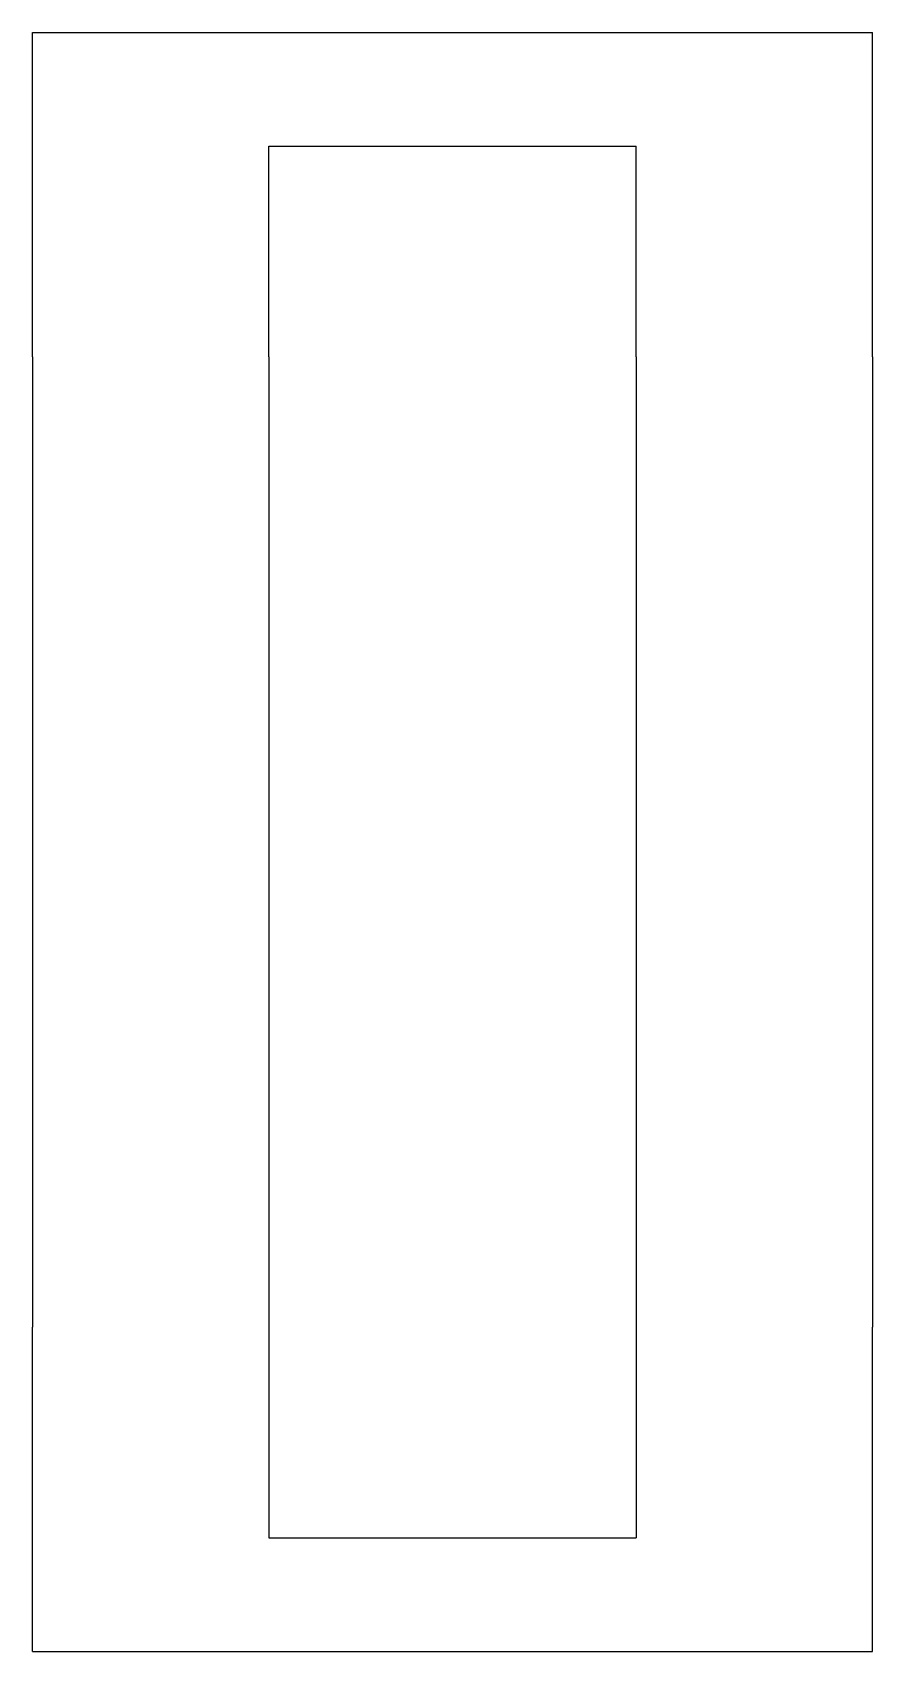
# Model space of a CAD drawing. Header units: metres. Extents: x -8 to 8, y -15.4 to 15.4.
import ezdxf

# ---------------------------------------------------------------- set-up
doc = ezdxf.new("R2010")
doc.units = ezdxf.units.M

msp = doc.modelspace()

# ---------------------------------------------------------------- linework, layer by layer
for points in [[(-8, 15.421), (-7.68, 15.421), (-7.36, 15.421), (-7.04, 15.421), (-6.72, 15.421), (-6.4, 15.421), (-6.08, 15.421), (-5.76, 15.421), (-5.44, 15.421), (-5.12, 15.421), (-4.8, 15.421), (-4.48, 15.421), (-4.16, 15.421), (-3.84, 15.421), (-3.52, 15.421), (-3.2, 15.421), (-2.88, 15.421), (-2.56, 15.421), (-2.24, 15.421), (-1.92, 15.421), (-1.6, 15.421), (-1.28, 15.421), (-0.96, 15.421), (-0.64, 15.421), (-0.32, 15.421), (0, 15.421), (0.32, 15.421), (0.64, 15.421), (0.96, 15.421), (1.28, 15.421), (1.6, 15.421), (1.92, 15.421), (2.24, 15.421), (2.56, 15.421), (2.88, 15.421), (3.2, 15.421), (3.52, 15.421), (3.84, 15.421), (4.16, 15.421), (4.48, 15.421), (4.8, 15.421), (5.12, 15.421), (5.44, 15.421), (5.76, 15.421), (6.08, 15.421), (6.4, 15.421), (6.72, 15.421), (7.04, 15.421), (7.36, 15.421), (7.68, 15.421), (8, 15.421)], [(-8, 9.239), (-8, 9.362), (-8, 9.486), (-8, 9.61), (-8, 9.733), (-8, 9.857), (-8, 9.981), (-8, 10.104), (-8, 10.228), (-8, 10.352), (-8, 10.475), (-8, 10.599), (-8, 10.723), (-8, 10.846), (-8, 10.97), (-8, 11.094), (-8, 11.217), (-8, 11.341), (-8, 11.464), (-8, 11.588), (-8, 11.712), (-8, 11.835), (-8, 11.959), (-8, 12.083), (-8, 12.206), (-8, 12.33), (-8, 12.454), (-8, 12.577), (-8, 12.701), (-8, 12.825), (-8, 12.948), (-8, 13.072), (-8, 13.196), (-8, 13.319), (-8, 13.443), (-8, 13.567), (-8, 13.69), (-8, 13.814), (-8, 13.937), (-8, 14.061), (-8, 14.185), (-8, 14.308), (-8, 14.432), (-8, 14.556), (-8, 14.679), (-8, 14.803), (-8, 14.927), (-8, 15.05), (-8, 15.174), (-8, 15.298), (-8, 15.421)], [(8, 9.239), (8, 9.362), (8, 9.486), (8, 9.61), (8, 9.733), (8, 9.857), (8, 9.981), (8, 10.104), (8, 10.228), (8, 10.352), (8, 10.475), (8, 10.599), (8, 10.723), (8, 10.846), (8, 10.97), (8, 11.094), (8, 11.217), (8, 11.341), (8, 11.464), (8, 11.588), (8, 11.712), (8, 11.835), (8, 11.959), (8, 12.083), (8, 12.206), (8, 12.33), (8, 12.454), (8, 12.577), (8, 12.701), (8, 12.825), (8, 12.948), (8, 13.072), (8, 13.196), (8, 13.319), (8, 13.443), (8, 13.567), (8, 13.69), (8, 13.814), (8, 13.937), (8, 14.061), (8, 14.185), (8, 14.308), (8, 14.432), (8, 14.556), (8, 14.679), (8, 14.803), (8, 14.927), (8, 15.05), (8, 15.174), (8, 15.298), (8, 15.421)], [(-3.5, 9.239), (-3.5, 9.319), (-3.5, 9.4), (-3.5, 9.48), (-3.5, 9.56), (-3.5, 9.641), (-3.5, 9.721), (-3.5, 9.801), (-3.5, 9.882), (-3.5, 9.962), (-3.5, 10.042), (-3.5, 10.123), (-3.5, 10.203), (-3.5, 10.284), (-3.5, 10.364), (-3.5, 10.444), (-3.5, 10.525), (-3.5, 10.605), (-3.5, 10.685), (-3.5, 10.766), (-3.5, 10.846), (-3.5, 10.926), (-3.5, 11.007), (-3.5, 11.087), (-3.5, 11.168), (-3.5, 11.248), (-3.5, 11.328), (-3.5, 11.409), (-3.5, 11.489), (-3.5, 11.569), (-3.5, 11.65), (-3.5, 11.73), (-3.5, 11.81), (-3.5, 11.891), (-3.5, 11.971), (-3.5, 12.052), (-3.5, 12.132), (-3.5, 12.212), (-3.5, 12.293), (-3.5, 12.373), (-3.5, 12.453), (-3.5, 12.534), (-3.5, 12.614), (-3.5, 12.694), (-3.5, 12.775), (-3.5, 12.855), (-3.5, 12.936), (-3.5, 13.016), (-3.5, 13.096), (-3.5, 13.177), (-3.5, 13.257)], [(-3.5, 13.257), (-3.36, 13.257), (-3.22, 13.257), (-3.08, 13.257), (-2.94, 13.257), (-2.8, 13.257), (-2.66, 13.257), (-2.52, 13.257), (-2.38, 13.257), (-2.24, 13.257), (-2.1, 13.257), (-1.96, 13.257), (-1.82, 13.257), (-1.68, 13.257), (-1.54, 13.257), (-1.4, 13.257), (-1.26, 13.257), (-1.12, 13.257), (-0.98, 13.257), (-0.84, 13.257), (-0.7, 13.257), (-0.56, 13.257), (-0.42, 13.257), (-0.28, 13.257), (-0.14, 13.257), (0, 13.257), (0.14, 13.257), (0.28, 13.257), (0.42, 13.257), (0.56, 13.257), (0.7, 13.257), (0.84, 13.257), (0.98, 13.257), (1.12, 13.257), (1.26, 13.257), (1.4, 13.257), (1.54, 13.257), (1.68, 13.257), (1.82, 13.257), (1.96, 13.257), (2.1, 13.257), (2.24, 13.257), (2.38, 13.257), (2.52, 13.257), (2.66, 13.257), (2.8, 13.257), (2.94, 13.257), (3.08, 13.257), (3.22, 13.257), (3.36, 13.257), (3.5, 13.257)], [(3.5, 9.239), (3.5, 9.319), (3.5, 9.4), (3.5, 9.48), (3.5, 9.56), (3.5, 9.641), (3.5, 9.721), (3.5, 9.801), (3.5, 9.882), (3.5, 9.962), (3.5, 10.042), (3.5, 10.123), (3.5, 10.203), (3.5, 10.284), (3.5, 10.364), (3.5, 10.444), (3.5, 10.525), (3.5, 10.605), (3.5, 10.685), (3.5, 10.766), (3.5, 10.846), (3.5, 10.926), (3.5, 11.007), (3.5, 11.087), (3.5, 11.168), (3.5, 11.248), (3.5, 11.328), (3.5, 11.409), (3.5, 11.489), (3.5, 11.569), (3.5, 11.65), (3.5, 11.73), (3.5, 11.81), (3.5, 11.891), (3.5, 11.971), (3.5, 12.052), (3.5, 12.132), (3.5, 12.212), (3.5, 12.293), (3.5, 12.373), (3.5, 12.453), (3.5, 12.534), (3.5, 12.614), (3.5, 12.694), (3.5, 12.775), (3.5, 12.855), (3.5, 12.936), (3.5, 13.016), (3.5, 13.096), (3.5, 13.177), (3.5, 13.257)], [(-8, 9.239), (-8, 9.023), (-8, 8.807), (-8, 8.591), (-8, 8.346), (-8, 8.063), (-8, 7.78), (-8, 7.497), (-8, 7.163), (-8, 6.821), (-8, 6.479), (-8, 6.123), (-8, 5.732), (-8, 5.34), (-8, 4.949), (-8, 4.53), (-8, 4.101), (-8, 3.671), (-8, 3.238), (-8, 2.782), (-8, 2.326), (-8, 1.87), (-8, 1.407), (-8, 0.938), (-8, 0.469), (-8, 0), (-8, -0.469), (-8, -0.938), (-8, -1.407), (-8, -1.87), (-8, -2.326), (-8, -2.782), (-8, -3.238), (-8, -3.671), (-8, -4.101), (-8, -4.53), (-8, -4.949), (-8, -5.34), (-8, -5.732), (-8, -6.123), (-8, -6.479), (-8, -6.821), (-8, -7.163), (-8, -7.497), (-8, -7.78), (-8, -8.063), (-8, -8.346), (-8, -8.591), (-8, -8.807), (-8, -9.023), (-8, -9.239)], [(-3.5, 9.239), (-3.5, 9.023), (-3.5, 8.807), (-3.5, 8.591), (-3.5, 8.346), (-3.5, 8.063), (-3.5, 7.78), (-3.5, 7.497), (-3.5, 7.163), (-3.5, 6.821), (-3.5, 6.479), (-3.5, 6.123), (-3.5, 5.732), (-3.5, 5.34), (-3.5, 4.949), (-3.5, 4.53), (-3.5, 4.101), (-3.5, 3.671), (-3.5, 3.238), (-3.5, 2.782), (-3.5, 2.326), (-3.5, 1.87), (-3.5, 1.407), (-3.5, 0.938), (-3.5, 0.469), (-3.5, 0), (-3.5, -0.469), (-3.5, -0.938), (-3.5, -1.407), (-3.5, -1.87), (-3.5, -2.326), (-3.5, -2.782), (-3.5, -3.238), (-3.5, -3.671), (-3.5, -4.101), (-3.5, -4.53), (-3.5, -4.949), (-3.5, -5.34), (-3.5, -5.732), (-3.5, -6.123), (-3.5, -6.479), (-3.5, -6.821), (-3.5, -7.163), (-3.5, -7.497), (-3.5, -7.78), (-3.5, -8.063), (-3.5, -8.346), (-3.5, -8.591), (-3.5, -8.807), (-3.5, -9.023), (-3.5, -9.239)], [(3.5, 9.239), (3.5, 9.023), (3.5, 8.807), (3.5, 8.591), (3.5, 8.346), (3.5, 8.063), (3.5, 7.78), (3.5, 7.497), (3.5, 7.163), (3.5, 6.821), (3.5, 6.479), (3.5, 6.123), (3.5, 5.732), (3.5, 5.34), (3.5, 4.949), (3.5, 4.53), (3.5, 4.101), (3.5, 3.671), (3.5, 3.238), (3.5, 2.782), (3.5, 2.326), (3.5, 1.87), (3.5, 1.407), (3.5, 0.938), (3.5, 0.469), (3.5, 0), (3.5, -0.469), (3.5, -0.938), (3.5, -1.407), (3.5, -1.87), (3.5, -2.326), (3.5, -2.782), (3.5, -3.238), (3.5, -3.671), (3.5, -4.101), (3.5, -4.53), (3.5, -4.949), (3.5, -5.34), (3.5, -5.732), (3.5, -6.123), (3.5, -6.479), (3.5, -6.821), (3.5, -7.163), (3.5, -7.497), (3.5, -7.78), (3.5, -8.063), (3.5, -8.346), (3.5, -8.591), (3.5, -8.807), (3.5, -9.023), (3.5, -9.239)], [(8, 9.239), (8, 9.023), (8, 8.807), (8, 8.591), (8, 8.346), (8, 8.063), (8, 7.78), (8, 7.497), (8, 7.163), (8, 6.821), (8, 6.479), (8, 6.123), (8, 5.732), (8, 5.34), (8, 4.949), (8, 4.53), (8, 4.101), (8, 3.671), (8, 3.238), (8, 2.782), (8, 2.326), (8, 1.87), (8, 1.407), (8, 0.938), (8, 0.469), (8, 0), (8, -0.469), (8, -0.938), (8, -1.407), (8, -1.87), (8, -2.326), (8, -2.782), (8, -3.238), (8, -3.671), (8, -4.101), (8, -4.53), (8, -4.949), (8, -5.34), (8, -5.732), (8, -6.123), (8, -6.479), (8, -6.821), (8, -7.163), (8, -7.497), (8, -7.78), (8, -8.063), (8, -8.346), (8, -8.591), (8, -8.807), (8, -9.023), (8, -9.239)], [(-8, -15.421), (-8, -15.298), (-8, -15.174), (-8, -15.05), (-8, -14.927), (-8, -14.803), (-8, -14.679), (-8, -14.556), (-8, -14.432), (-8, -14.308), (-8, -14.185), (-8, -14.061), (-8, -13.937), (-8, -13.814), (-8, -13.69), (-8, -13.567), (-8, -13.443), (-8, -13.319), (-8, -13.196), (-8, -13.072), (-8, -12.948), (-8, -12.825), (-8, -12.701), (-8, -12.577), (-8, -12.454), (-8, -12.33), (-8, -12.206), (-8, -12.083), (-8, -11.959), (-8, -11.835), (-8, -11.712), (-8, -11.588), (-8, -11.464), (-8, -11.341), (-8, -11.217), (-8, -11.094), (-8, -10.97), (-8, -10.846), (-8, -10.723), (-8, -10.599), (-8, -10.475), (-8, -10.352), (-8, -10.228), (-8, -10.104), (-8, -9.981), (-8, -9.857), (-8, -9.733), (-8, -9.61), (-8, -9.486), (-8, -9.362), (-8, -9.239)], [(-3.5, -9.239), (-3.5, -9.319), (-3.5, -9.4), (-3.5, -9.48), (-3.5, -9.56), (-3.5, -9.641), (-3.5, -9.721), (-3.5, -9.801), (-3.5, -9.882), (-3.5, -9.962), (-3.5, -10.042), (-3.5, -10.123), (-3.5, -10.203), (-3.5, -10.284), (-3.5, -10.364), (-3.5, -10.444), (-3.5, -10.525), (-3.5, -10.605), (-3.5, -10.685), (-3.5, -10.766), (-3.5, -10.846), (-3.5, -10.926), (-3.5, -11.007), (-3.5, -11.087), (-3.5, -11.168), (-3.5, -11.248), (-3.5, -11.328), (-3.5, -11.409), (-3.5, -11.489), (-3.5, -11.569), (-3.5, -11.65), (-3.5, -11.73), (-3.5, -11.81), (-3.5, -11.891), (-3.5, -11.971), (-3.5, -12.052), (-3.5, -12.132), (-3.5, -12.212), (-3.5, -12.293), (-3.5, -12.373), (-3.5, -12.453), (-3.5, -12.534), (-3.5, -12.614), (-3.5, -12.694), (-3.5, -12.775), (-3.5, -12.855), (-3.5, -12.936), (-3.5, -13.016), (-3.5, -13.096), (-3.5, -13.177), (-3.5, -13.257)], [(3.5, -9.239), (3.5, -9.319), (3.5, -9.4), (3.5, -9.48), (3.5, -9.56), (3.5, -9.641), (3.5, -9.721), (3.5, -9.801), (3.5, -9.882), (3.5, -9.962), (3.5, -10.042), (3.5, -10.123), (3.5, -10.203), (3.5, -10.284), (3.5, -10.364), (3.5, -10.444), (3.5, -10.525), (3.5, -10.605), (3.5, -10.685), (3.5, -10.766), (3.5, -10.846), (3.5, -10.926), (3.5, -11.007), (3.5, -11.087), (3.5, -11.168), (3.5, -11.248), (3.5, -11.328), (3.5, -11.409), (3.5, -11.489), (3.5, -11.569), (3.5, -11.65), (3.5, -11.73), (3.5, -11.81), (3.5, -11.891), (3.5, -11.971), (3.5, -12.052), (3.5, -12.132), (3.5, -12.212), (3.5, -12.293), (3.5, -12.373), (3.5, -12.453), (3.5, -12.534), (3.5, -12.614), (3.5, -12.694), (3.5, -12.775), (3.5, -12.855), (3.5, -12.936), (3.5, -13.016), (3.5, -13.096), (3.5, -13.177), (3.5, -13.257)], [(8, -15.421), (8, -15.298), (8, -15.174), (8, -15.05), (8, -14.927), (8, -14.803), (8, -14.679), (8, -14.556), (8, -14.432), (8, -14.308), (8, -14.185), (8, -14.061), (8, -13.937), (8, -13.814), (8, -13.69), (8, -13.567), (8, -13.443), (8, -13.319), (8, -13.196), (8, -13.072), (8, -12.948), (8, -12.825), (8, -12.701), (8, -12.577), (8, -12.454), (8, -12.33), (8, -12.206), (8, -12.083), (8, -11.959), (8, -11.835), (8, -11.712), (8, -11.588), (8, -11.464), (8, -11.341), (8, -11.217), (8, -11.094), (8, -10.97), (8, -10.846), (8, -10.723), (8, -10.599), (8, -10.475), (8, -10.352), (8, -10.228), (8, -10.104), (8, -9.981), (8, -9.857), (8, -9.733), (8, -9.61), (8, -9.486), (8, -9.362), (8, -9.239)], [(-3.5, -13.257), (-3.36, -13.257), (-3.22, -13.257), (-3.08, -13.257), (-2.94, -13.257), (-2.8, -13.257), (-2.66, -13.257), (-2.52, -13.257), (-2.38, -13.257), (-2.24, -13.257), (-2.1, -13.257), (-1.96, -13.257), (-1.82, -13.257), (-1.68, -13.257), (-1.54, -13.257), (-1.4, -13.257), (-1.26, -13.257), (-1.12, -13.257), (-0.98, -13.257), (-0.84, -13.257), (-0.7, -13.257), (-0.56, -13.257), (-0.42, -13.257), (-0.28, -13.257), (-0.14, -13.257), (0, -13.257), (0.14, -13.257), (0.28, -13.257), (0.42, -13.257), (0.56, -13.257), (0.7, -13.257), (0.84, -13.257), (0.98, -13.257), (1.12, -13.257), (1.26, -13.257), (1.4, -13.257), (1.54, -13.257), (1.68, -13.257), (1.82, -13.257), (1.96, -13.257), (2.1, -13.257), (2.24, -13.257), (2.38, -13.257), (2.52, -13.257), (2.66, -13.257), (2.8, -13.257), (2.94, -13.257), (3.08, -13.257), (3.22, -13.257), (3.36, -13.257), (3.5, -13.257)], [(-8, -15.421), (-7.68, -15.421), (-7.36, -15.421), (-7.04, -15.421), (-6.72, -15.421), (-6.4, -15.421), (-6.08, -15.421), (-5.76, -15.421), (-5.44, -15.421), (-5.12, -15.421), (-4.8, -15.421), (-4.48, -15.421), (-4.16, -15.421), (-3.84, -15.421), (-3.52, -15.421), (-3.2, -15.421), (-2.88, -15.421), (-2.56, -15.421), (-2.24, -15.421), (-1.92, -15.421), (-1.6, -15.421), (-1.28, -15.421), (-0.96, -15.421), (-0.64, -15.421), (-0.32, -15.421), (0, -15.421), (0.32, -15.421), (0.64, -15.421), (0.96, -15.421), (1.28, -15.421), (1.6, -15.421), (1.92, -15.421), (2.24, -15.421), (2.56, -15.421), (2.88, -15.421), (3.2, -15.421), (3.52, -15.421), (3.84, -15.421), (4.16, -15.421), (4.48, -15.421), (4.8, -15.421), (5.12, -15.421), (5.44, -15.421), (5.76, -15.421), (6.08, -15.421), (6.4, -15.421), (6.72, -15.421), (7.04, -15.421), (7.36, -15.421), (7.68, -15.421), (8, -15.421)]]:
    msp.add_lwpolyline(points)

doc.saveas('drawing.dxf')
